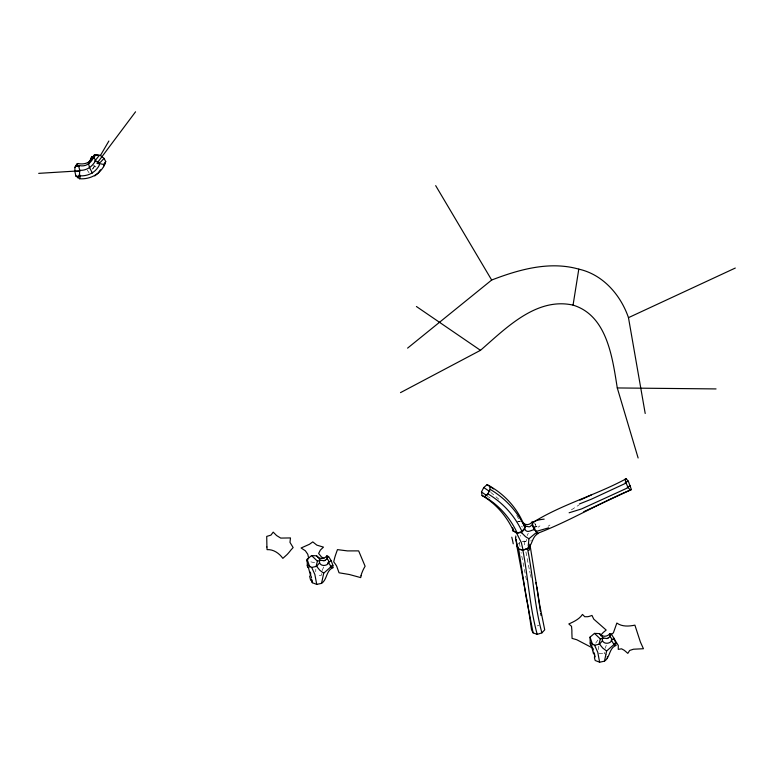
<?xml version="1.0" encoding="UTF-8"?>
<svg xmlns="http://www.w3.org/2000/svg" width="774" height="774" viewBox="0 0 774 774"><rect width="100%" height="100%" fill="white"/><g stroke="black" fill="none" stroke-linecap="round" stroke-linejoin="round"><path stroke-width="0.58" stroke-dasharray="3.87 2.9" d="M315.744 571.763L315.811 569.238M598.66 649.579L598.795 646.155M526.33 539.314L526.243 541.171L522.798 541.529M520.525 536.179L520.631 535.318M606.545 654.891L604.146 653.256L604.31 652.056M321.5 573.631L321.229 575.45L316.992 575.614M322.207 570.496L323.648 566.945M605.123 648.312L606.265 645.303M527.181 535.56L528.274 533.238M92.532 169.042L94.351 165.936M597.847 640.059L595.709 643.136M92.648 169.129L96.218 164.349M518.261 544.006L519.751 542.506M538.114 527.22L539.962 525.856M548.098 526.262L549.966 525.033M571.396 509.843L579.204 504.822M534.882 523.524L535.772 525.285M522.15 541.771L523.988 541.103L527.162 542.1M517.022 522.15L519.838 521.144M537.195 625.905L539.072 625.305M598.844 653.469L604.146 653.256M517.719 521.183L520.631 521.637M310.838 561.866L315.734 562.93M93.48 165.355L96.015 167.029M490.774 492.38L499.772 500.043M488.336 496.744L490.126 498.137M522.508 527.123L521.502 526.126M87.269 170.135L89.058 172.776M534.805 523.65L535.821 525.391M516.771 515.349L518.812 519.209M529.687 571.164L530.161 573.311M530.403 574.385L531.119 577.597M526.407 579.861L521.076 552.481M529.222 569.016L525.681 550.788M523.988 541.103L525.12 547.566M519.383 542.787L520.138 547.092M530.858 541.074A40.48 27.371 58.8 0 1 531.206 540.078"/><path stroke-width="1.16" d="M74.875 171.441L74.904 167.407L76.723 164.194L77.99 163.507C84.898 165.143 92.019 162.047 94.293 155.061L95.657 154.587L100.504 155.516L104.006 158.37L105.738 161.553C102.487 172.883 91.187 179.655 79.616 178.746L75.852 176.017L74.875 171.441L79.248 171.306M536.392 534.602A7.75 7.14 17.7 0 1 538.211 533.567L536.634 532.764L535.463 533.276L528.942 538.762L528.236 546.105M77.497 177.768L79.49 174.614L79.722 170.27L78.735 166.313L76.723 164.194M513.133 531.361L512.591 527.916M103.561 166.662L103.716 164.494L105.738 161.553M512.456 530.142L516.645 533.189L521.628 532.367L524.714 529.106L525.062 525.111L522.731 522.169M95.657 154.587L94.099 157.557L95.55 160.595L99.382 163.556L99.217 165.326C95.637 172.35 88.284 176.162 80.506 175.843L79.49 174.614M317.553 556.874C320.243 559.409 324.761 558.809 326.899 555.848L328.592 556.554L331.156 560.647L332.868 565.214L332.897 567.748L331.282 566.965L330.169 567.477L323.687 573.205L321.558 583.364L316.721 584.389L312.28 582.696L311.477 579.794M600.469 634.68C603.159 637.225 607.667 636.615 609.806 633.664L611.499 634.361L614.063 638.463L615.775 643.03L615.814 645.555L614.188 644.771L613.076 645.293L606.603 651.021L604.475 661.17L599.627 662.205L595.196 660.503L594.384 657.6M638.124 457.995L617.284 387.948C612.447 357.859 607.251 315.569 573.06 305.12L578.797 269.139C549.656 260.838 519.035 269.497 491.674 280.033L407.579 348.136M316.092 566.481L317.417 561.14L319.768 560.657M599.008 644.297L600.334 638.947L602.675 638.473M92.609 156.59L91.68 156.89L88.971 163.091M521.163 532.628L521.424 531.69M515.987 539.255L516.771 545.496L518.406 549.124L523.079 550.188L527.674 548.418M79.616 178.746L80.506 175.843M604.475 661.17C609.902 657.658 608.993 649.434 614.691 646.067A6.879 6.531 40.7 0 1 615.814 645.555M78.735 166.313L79.403 165.568C86.746 167.339 92.541 161.785 94.293 155.061L100.504 155.516M527.558 548.824C532.106 545.148 531.931 538.317 536.411 534.611M481.467 491.983L483.76 487.543L487.069 484.669C504.358 493.531 518.58 509.234 524.966 527.636L521.976 531.477L517.284 533.16L513.443 530.838C506.757 516.277 495.911 503.671 482.057 495.554L481.467 491.983L487.446 496.047M482.057 495.554L484.514 496.685L487.823 493.812L490.116 489.371L489.526 485.801M95.55 160.595C92.677 166.4 86.369 170.909 79.722 170.27M100.446 169.796L98.085 173.25L94.728 175.921M100.397 155.555L108.873 141.023M74.904 167.407L77.99 163.507M99.072 155.719L94.844 160.973M532.183 522.924C561.179 504.551 595.864 495.225 626.166 478.767L628.294 481.157L631.4 489.584C599.618 502.897 569.983 520.999 537.775 533.257C529.019 524.056 531.061 520.486 544.17 519.131M96.934 163.391L135.556 111.795M104.345 164.494L105.37 163.208M311.699 567.448L316.653 566.326L319.536 562.853L319.517 558.789L316.576 555.8L311.564 555.577L307.123 559.331L307.307 564.72L311.699 567.448L314.854 574.443L316.721 584.389M519.702 549.153L522.885 550.159L527.481 548.476L529.416 546.144M594.606 645.255L599.569 644.142L602.453 640.659L602.424 636.605L599.492 633.606L594.48 633.393L590.03 637.137L590.214 642.536L594.606 645.255L597.76 652.259L599.627 662.205M523.505 523.06C526.039 525.875 530.616 524.666 532.348 521.55L532.464 524.462L530.18 526.436A2.438 1.209 -30.5 0 1 529.145 526.842L526.281 526.272M592.439 647.141L591.955 647.674L576.746 639.721L572.073 638.395L571.87 632.435A38.671 29.538 24.6 0 1 571.918 630.839L571.522 626.311L568.822 623.95C573.853 621.725 579.378 619.113 582.474 614.421L584.757 616.723L587.679 616.704A19.602 14.977 24.6 0 0 589.469 616.288A17.754 13.564 24.6 0 0 590.194 616.065L591.975 615.427L593.755 619.132L606.177 630.055L604.117 631.748A31.589 24.129 24.6 0 0 602.627 633.113L601.272 634.651A63.952 48.839 24.6 0 0 600.421 635.744M527.674 603.817L531.554 629.842L533.122 632.861L537.204 634.37L541.906 632.861L544.722 629.842L539.691 604.862L530.064 545.36M104.006 158.37L100.707 161.989L97.921 163.72M326.899 555.848L327.131 558.789L324.993 560.376M609.806 633.664L610.047 636.596L607.909 638.192M400.497 392.631L480.48 350.322C505.77 328.379 536.237 296.945 573.06 305.12M321.558 583.364C326.996 579.842 326.086 571.618 331.775 568.251A6.879 6.531 40 0 1 332.897 567.748M328.592 556.554L327.16 557.764M611.499 634.361L609.583 635.918M330.256 566.849L331.311 566.055A7.982 5.67 -15.7 0 1 332.926 565.31M613.511 644.384L614.217 643.871M327.615 563.046L328.476 562.437M613.143 639.063L614.063 638.463M331.156 560.647L330.227 561.247A11.397 1.006 -32.8 0 0 328.582 562.408M327.131 558.789C332.984 564.236 321.887 568.348 319.536 562.853M610.047 636.596C615.901 642.052 604.794 646.164 602.453 640.659M583.799 511.701L631.4 489.584M536.634 532.764C535.134 524.966 528.071 535.792 524.714 529.106M645.206 413.49L628.478 317.659L735.3 268.046M625.131 482.628L628.294 481.157M626.166 478.767L625.063 479.193L626.079 483.082L591.288 499.24L579.378 503.99M533.518 527.142L536.75 526.407M627.221 487.165L630.384 485.695M630.297 490.01L628.169 487.63L581.574 508.924L569.122 512.785M535.753 531.554L548.718 527.81M579.9 500.159L591.375 494.925M611.17 634.438L613.366 632.9L616.849 623.06C622.112 626.853 628.885 626.408 634.903 625.14L640.369 641.936L643.436 648.738L633.48 649.212L629.678 650.45L627.82 653.372L626.534 652.259A23.278 17.783 24.6 0 0 624.008 650.15L621.532 648.815L618.262 649.376L618.3 645.468L613.589 637.94M323.958 560.763L321.191 560.26M93.76 156.754L91.68 156.89L90.248 160.76L88.333 162.714L89.474 167.445L92.387 173.086M38.7 173.357L80.099 170.812M79.335 176.607L75.852 176.017M617.284 387.948L716.047 388.925M79.112 166.497L76.142 166.391M93.296 157.422L94.099 157.557M99.382 163.556L103.716 164.494M578.797 269.139C602.965 274.489 620.661 294.942 628.478 317.659M89.881 160.46L90.442 160.711M307.52 561.256L306.93 560.986L308.594 557.851L307.771 554.252L305.362 550.788L301.105 547.982L309.406 544.306L312.793 541.897L316.818 545.119L323.464 547.131L320.359 550.082L318.617 553.468L321.452 556.912L323.919 558.547M528.942 538.762L525.488 536.653L522.344 533.441M483.76 487.543L489.855 491.664M604.097 638.076L606.874 638.579A2.912 1.577 -26.3 0 0 607.88 638.153M487.069 484.669L490.997 487.117M484.514 496.685C498.901 505.093 510.347 518.038 517.284 533.16M490.116 489.371C505.287 498.214 517.622 511.653 524.966 527.636M487.823 493.812C502.732 502.51 514.768 515.784 521.976 531.477M606.603 651.021L602.646 647.993L599.569 644.142M323.687 573.205L319.73 570.177L316.653 566.326M416.422 306.514L480.48 350.322M600.334 638.947L594.48 633.393M317.417 561.14L311.564 555.577M491.761 487.639L493.415 488.926M611.837 641.095L614.188 644.771M328.921 563.279L331.282 566.965M435.675 185.634L491.674 280.033M590.03 637.137L592.749 645.032M307.123 559.331L309.842 567.216M626.079 483.082L628.169 487.63M516.645 533.189L521.376 542.719L523.079 550.188M532.464 524.462L534.312 529.135M591.152 644.713L593.542 653.875M308.236 566.907L310.509 575.43M512.485 527.713L513.443 530.838M518.406 549.124L515.436 537.969M594.471 655.897L594.645 656.613M311.564 578.081L311.08 575.895M527.481 602.685L516.809 545.893L518.648 548.824L526.03 596.677L533.122 632.861M535.908 582.59L536.372 584.815M536.837 587.031L540.329 611.112M593.987 653.711L593.697 652.221M310.79 574.405L310.403 572.141M527.481 548.476C533.228 576.475 534.321 605.249 541.906 632.861M522.885 550.159C528.187 578.197 529.677 606.787 537.204 634.37M540.697 613.298L541.065 615.475M593.319 649.947L593.116 648.448M311.874 579.774L312.28 582.696M529.764 544.199L529.977 546.154M515.852 537.63L515.745 536.014M607.348 656.468L607.358 658.539M611.16 640.33A11.397 1.103 -32.7 0 1 613.008 639.072M614.14 643.794A7.992 5.873 -14.6 0 1 615.717 642.933M595.138 657.039A130.003 73.153 -50.9 0 1 594.374 653.285M589.933 643.155A48.075 18.141 -76.6 0 1 590.804 645.419M603.71 638.289A13.013 6.647 -16.7 0 1 602.288 636.654M600.566 634.603A21.082 10.478 -30.1 0 1 599.521 633.596M324.974 560.337A2.912 1.577 -26.3 0 1 323.967 560.715M320.794 560.473A13.013 6.647 -16.7 0 1 319.381 558.838M317.659 556.796A21.082 10.478 -30.1 0 1 316.605 555.78M310.693 580.374A131.648 75.436 -48.9 0 1 309.61 576.059M307.026 565.349A48.075 18.141 -76.6 0 1 307.888 567.603M533.489 528.99A13.526 1.093 -28.2 0 1 534.882 528.197M529.726 548.35A71.518 26.867 65 0 1 528.942 550.43M526.001 526.455A15.132 7.779 -28.7 0 1 525.12 525.343M522.15 533.45A23.172 11.223 15 0 1 521.463 532.357M523.437 523.108A28.067 13.903 -33.1 0 1 522.885 522.421M511.769 537.185A39.271 9.898 88.8 0 1 513.23 543.803M266.914 546.995L267.059 549.637C273.493 549.24 279.23 553.313 282.849 558.354L287.048 554.581A81.667 62.375 24.6 0 0 288.837 552.597A71.537 54.644 24.6 0 0 290.714 550.256L293.133 547.557L289.979 542.361L290.482 537.93L280.701 538.085L276.599 535.54L273.193 532.125L270.958 535.115L266.72 536.411L266.914 546.995M361.061 575.74L360.703 577.607L349.326 574.501L339.041 572.789L336.68 566.191A34.046 26.006 24.6 0 0 335.142 563.772L333.71 561.856L334.445 558.751A98.724 75.407 24.6 0 1 335.664 554.687L337.454 549.627L347.497 550.904L358.652 550.885L365.115 566.239L364.051 568.097A102.942 78.629 24.6 0 0 362.871 570.477L361.516 573.844A29.354 22.417 24.6 0 0 361.061 575.74"/></g></svg>
